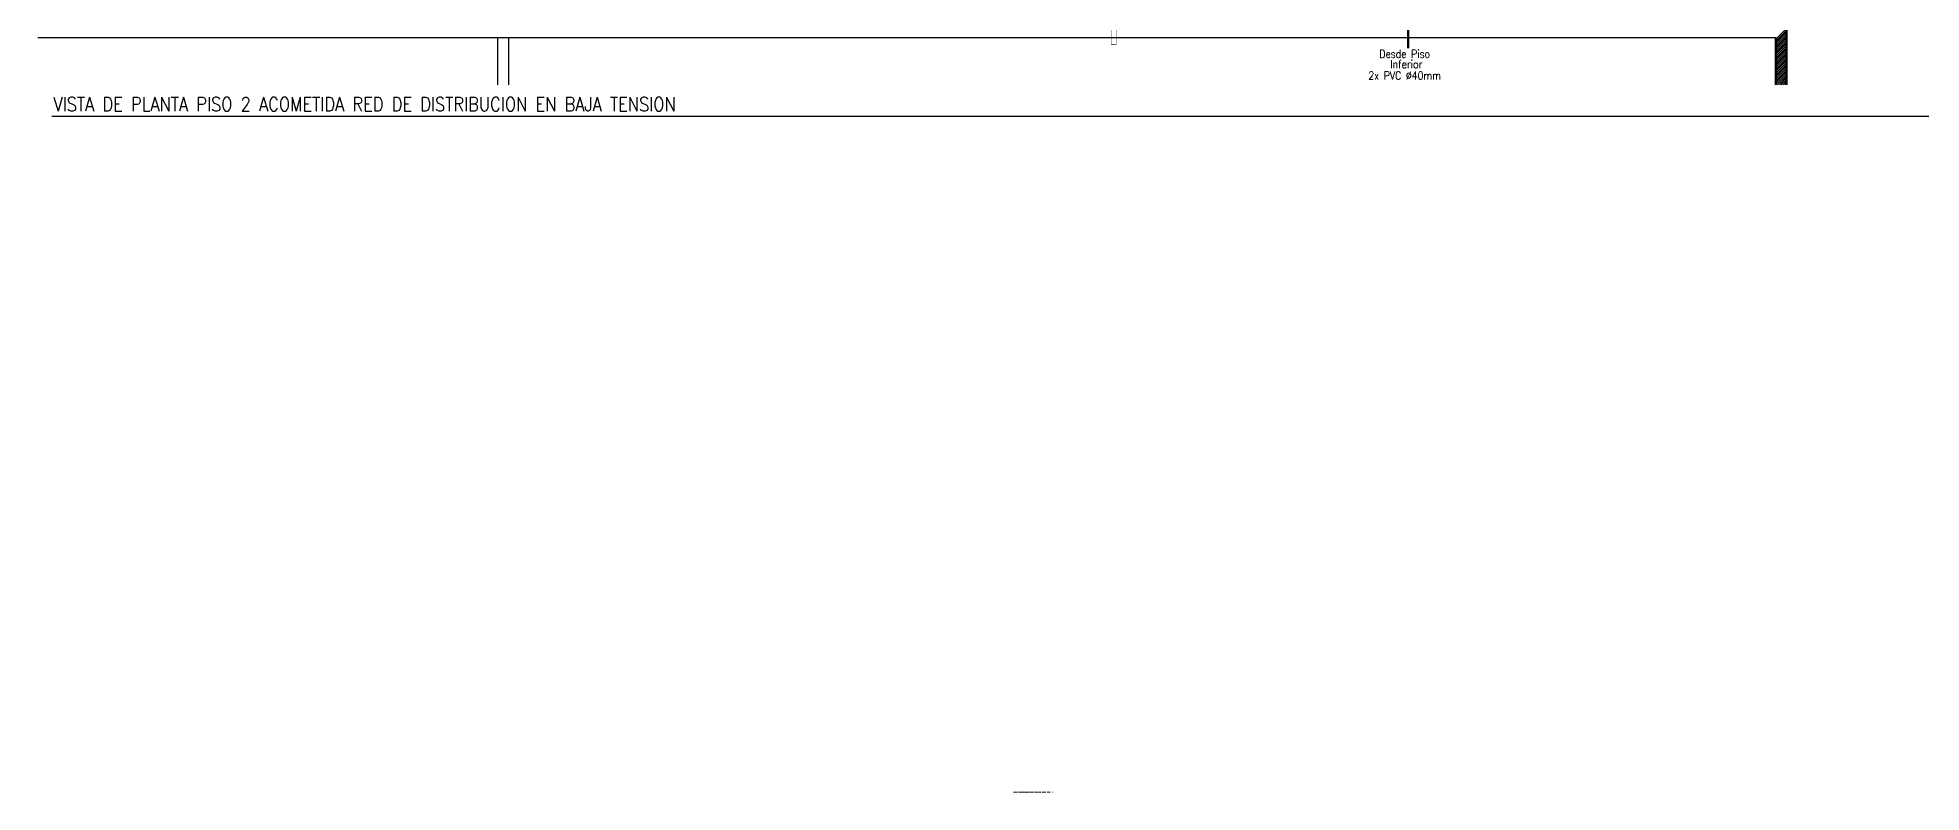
# Model space of a CAD drawing. Header units: millimetres. Extents: x -42700 to 155289, y -7931 to 68797.
# Drawn here: x 867 to 36180, y 0 to 14145 of the extents above; entities that cross this region are included whole.
import ezdxf
from ezdxf.enums import TextEntityAlignment as Align

# ---------------------------------------------------------------- set-up
doc = ezdxf.new("R2010")
doc.units = ezdxf.units.MM
doc.linetypes.add('CONTINUA', pattern=[0])
doc.linetypes.add('DASHDOT', pattern=[25.4, 12.7, -6.35, 0, -6.35])
doc.layers.add('01 arq 3D', color=9, linetype='Continuous')
doc.layers.add('01 arquitectura', color=8, linetype='Continuous')
doc.styles.add('ROMANS', font='romans')
doc.styles.add('ROMANS1', font='romans.shx')
doc.styles.add('Style-romand', font='romand.shx')
doc.dimstyles.new('112', dxfattribs={"dimtxt": 0.5, "dimasz": 0.5, "dimexe": 0.1, "dimexo": 0.1, "dimgap": 0.25, "dimtad": 1, "dimdec": 0, "dimlfac": 1000, "dimzin": 5, "dimdsep": 46, "dimtxsty": 'Style-romand', "dimcen": 0.09, "dimclrd": 7, "dimclre": 7, "dimclrt": 7, "dimazin": 0, "dimtfac": 0.7, "dimtdec": 0, "dimtmove": 1, "dimatfit": 3, "dimfxl": 1, "dimtolj": 1, "dimtzin": 5, "dimlwd": 0, "dimlwe": 0, "dimarcsym": 0})

msp = doc.modelspace()

# ---------------------------------------------------------------- linework, layer by layer
at = {"layer": '01 arquitectura', "color": 8, "lineweight": 50}
for p, q in [((33654.661, 13262.159), (33654.661, 27799.62)), ((33454.661, 14149.655), (33454.661, 13262.159))]:
    msp.add_line(p, q, dxfattribs=at)
at = {"layer": '01 arquitectura', "color": 8}
for p, q in [((33454.661, 14139.655), (867.003, 14139.655)), ((9494.721, 13262.159), (9494.721, 14139.655)), ((9694.721, 14149.655), (9694.721, 13262.159))]:
    msp.add_line(p, q, dxfattribs=at)
at = {"layer": '01 arquitectura', "color": 9, "linetype": 'Continuous'}
for p, q in [((33454.661, 14116.404), (33654.661, 14316.404)), ((33454.661, 14081.049), (33654.661, 14281.048)), ((33454.661, 14045.694), (33654.661, 14245.693)), ((33454.661, 14010.338), (33654.661, 14210.338)), ((33454.661, 13974.983), (33654.661, 14174.983)), ((33454.661, 13939.628), (33654.661, 14139.627)), ((33454.661, 13904.273), (33654.661, 14104.272)), ((33454.661, 13868.917), (33654.661, 14068.917)), ((33454.661, 13833.562), (33654.661, 14033.562)), ((33454.661, 13798.207), (33654.661, 13998.206)), ((33454.661, 13762.852), (33654.661, 13962.851)), ((33454.661, 13727.496), (33654.661, 13927.496)), ((33454.661, 13692.141), (33654.661, 13892.141)), ((33454.661, 13656.786), (33654.661, 13856.785)), ((33454.661, 13621.431), (33654.661, 13821.43)), ((33454.661, 13586.075), (33654.661, 13786.075)), ((33454.661, 13550.72), (33654.661, 13750.72)), ((33454.661, 13515.365), (33654.661, 13715.364)), ((33454.661, 13480.01), (33654.661, 13680.009)), ((33454.661, 13444.654), (33654.661, 13644.654)), ((33454.661, 13409.299), (33654.661, 13609.299)), ((33454.661, 13373.944), (33654.661, 13573.943)), ((33454.661, 13338.589), (33654.661, 13538.588)), ((33454.661, 13303.233), (33654.661, 13503.233)), ((33454.661, 13267.878), (33654.661, 13467.878)), ((33484.297, 13262.159), (33654.661, 13432.522)), ((33519.653, 13262.159), (33654.661, 13397.167)), ((33555.008, 13262.159), (33654.661, 13361.812)), ((33590.363, 13262.159), (33654.661, 13326.457)), ((33625.718, 13262.159), (33654.661, 13291.101))]:
    msp.add_line(p, q, dxfattribs=at)
at = {"layer": '01 arquitectura', "color": 9, "linetype": 'DASHDOT', "const_width": 10}
msp.add_lwpolyline([(20992.099, 16035.318), (21084.827, 16035.318), (21084.827, 14019.184), (20992.099, 14019.184)], close=True, dxfattribs=at)
at = {"layer": '01 arquitectura', "color": 6, "linetype": 'Continuous'}
msp.add_lwpolyline([(1133.578, 12673.521), (39673.007, 12673.521)], dxfattribs=at)

# ---------------------------------------------------------------- texts
at = {"layer": '01 arq 3D', "color": 2, "linetype": 'CONTINUA', "lineweight": 13, "extrusion": (0, -1, 0), "style": 'ROMANS1', "width": 0.75}
for s, p in [('en junta', (19147.011, 1298.042)), ('dilatación.', (19147.011, 1098.042)), ('Pasillo', (19147.011, 1498.042))]:
    msp.add_text(s, height=150, dxfattribs=at).set_placement(p, align=Align.MIDDLE_LEFT)
at = {"layer": '01 arquitectura', "color": 7, "style": 'ROMANS1', "width": 0.85}
for s, p in [('Desde Piso', (26020.062, 13765.515)), ('2x PVC %%C40mm', (25813.04, 13359.267)), ('Inferior', (26224.423, 13573.325))]:
    msp.add_text(s, height=150, dxfattribs=at).set_placement(p)
at = {"layer": '01 arquitectura', "color": 6, "linetype": 'Continuous', "style": 'ROMANS', "width": 0.85}
msp.add_text('VISTA DE PLANTA PISO 2 ACOMETIDA RED DE DISTRIBUCION EN BAJA TENSION', height=262.5, dxfattribs=at).set_placement((1162.72, 12769.53))

# ---------------------------------------------------------------- leaders
at = {"layer": '01 arquitectura', "color": 7, "linetype": 'Continuous', "lineweight": 0}
msp.add_leader([(26562.544, 13948.687), (26562.544, 14414.485), (26050.352, 14408.406)], dimstyle='112', override={"dimscale": 0.611899, "dimasz": 3, "dimclrd": 0, "dimlwd": 65534}, dxfattribs=at)

doc.saveas('drawing.dxf')
